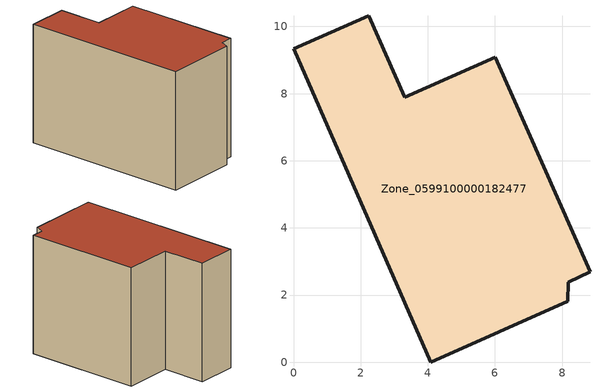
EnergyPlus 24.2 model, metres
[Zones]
Zone_0599100000182477
 floor ground (C_G): 8.18,2.38 8.17,1.82 4.08,0 0,9.33 2.24,10.32 3.32,7.89 6.01,9.09 8.83,2.69 z3.19
 wall outside (C_F): 0,9.33 4.08,0 8.17,1.82 8.18,2.38 8.83,2.69 6.01,9.09 3.32,7.89 2.24,10.32 0,9.33 z3.19:10.33
 roof outside (C_R): 8.18,2.38 8.83,2.69 6.01,9.09 3.32,7.89 2.24,10.32 0,9.33 4.08,0 8.17,1.82 z10.33
[BUILDING]
Pand.0599100000182477: North Axis=0; Terrain=City; Loads Convergence Tolerance Value=0.04; Temperature Convergence Tolerance Value=0.4; Solar Distribution=FullExterior; Maximum Number of Warmup Days=25; Minimum Number of Warmup Days=1
[Site:Location]
Rotterdam.The.Hague.AP_ZH_NLD Design_Conditions: Latitude=51.96; Longitude=4.45; Time Zone=1; Elevation=-4.5
[SITE:GROUNDTEMPERATURE:BUILDINGSURFACE]
18, 18, 18, 18, 18, 18, 18, 18, 18, 18, 18, 18
[MATERIAL] Thermal Absorptance=0.9; Solar Absorptance=0.7; Visible Absorptance=0.7
Name | Roughness | Thickness | Conductivity | Density | Specific Heat
G.TC.1946 | MediumSmooth | 0.15 | 1 | 540 | 1210
F.TC.1946 | Rough | 0.3 | 0.857143 | 1920 | 840
R.TC.1946 | MediumRough | 0.2 | 0.909091 | 1500 | 1000
[CONSTRUCTION]
C_G: G.TC.1946
C_F: F.TC.1946
C_R: R.TC.1946
[ZONE]
Zone_0599100000182477: Type=1; Multiplier=1; Ceiling Height=Autocalculate; Volume=Autocalculate; Floor Area=autocalculate; Part of Total Floor Area=Yes
[ZONEINFILTRATION:DESIGNFLOWRATE]
Infil_Zone_0599100000182477: Zone or ZoneList or Space or SpaceList=Zone_0599100000182477; Schedule=AlwaysOn; Design Flow Rate Calculation Method=Flow/Area; Flow Rate per Floor Area=0.003; Constant Term Coefficient=1; Temperature Term Coefficient=0; Velocity Term Coefficient=0; Velocity Squared Term Coefficient=0
[HVACTEMPLATE:ZONE:IDEALLOADSAIRSYSTEM]
Zone_0599100000182477: Maximum Heating Supply Air Temperature=50; Minimum Cooling Supply Air Temperature=13; Maximum Heating Supply Air Humidity Ratio=0.0156; Minimum Cooling Supply Air Humidity Ratio=0.0077; Heating Limit=NoLimit; Cooling Limit=NoLimit; Dehumidification Control Type=ConstantSensibleHeatRatio; Cooling Sensible Heat Ratio=0.7; Dehumidification Setpoint=60; Humidification Control Type=None; Humidification Setpoint=30; Outdoor Air Method=None; Outdoor Air Flow Rate per Person=0.00944; Outdoor Air Flow Rate per Zone Floor Area=0; Outdoor Air Flow Rate per Zone=0; Demand Controlled Ventilation Type=None; Outdoor Air Economizer Type=NoEconomizer; Heat Recovery Type=None; Sensible Heat Recovery Effectiveness=0.7; Latent Heat Recovery Effectiveness=0.65
[ZONECONTROL:THERMOSTAT]
ThermostatControl_Zone_0599100000182477: Zone or ZoneList=Zone_0599100000182477; Control Type Schedule=DualSetpointControlType; Control 1=Thermostat_Zone_0599100000182477; Temperature Difference Between Cutout And Setpoint=0
[THERMOSTATSETPOINT:DUALSETPOINT]
Thermostat_Zone_0599100000182477: Heating Setpoint Temperature Schedule=HeatingSetpoint_Zone_0599100000182477; Cooling Setpoint Temperature Schedule=CoolingSetpoint_Zone_0599100000182477
[SCHEDULE:COMPACT]
HeatingSetpoint_Zone_0599100000182477: Through: 12/31, For: AllDays, Until: 24:00, 21
CoolingSetpoint_Zone_0599100000182477: Through: 12/31, For: AllDays, Until: 24:00, 24
DualSetpointControlType: Through: 12/31, For: AllDays, Until: 24:00, 4
AlwaysOn: Through: 12/31, For: AllDays, Until: 24:00, 1
